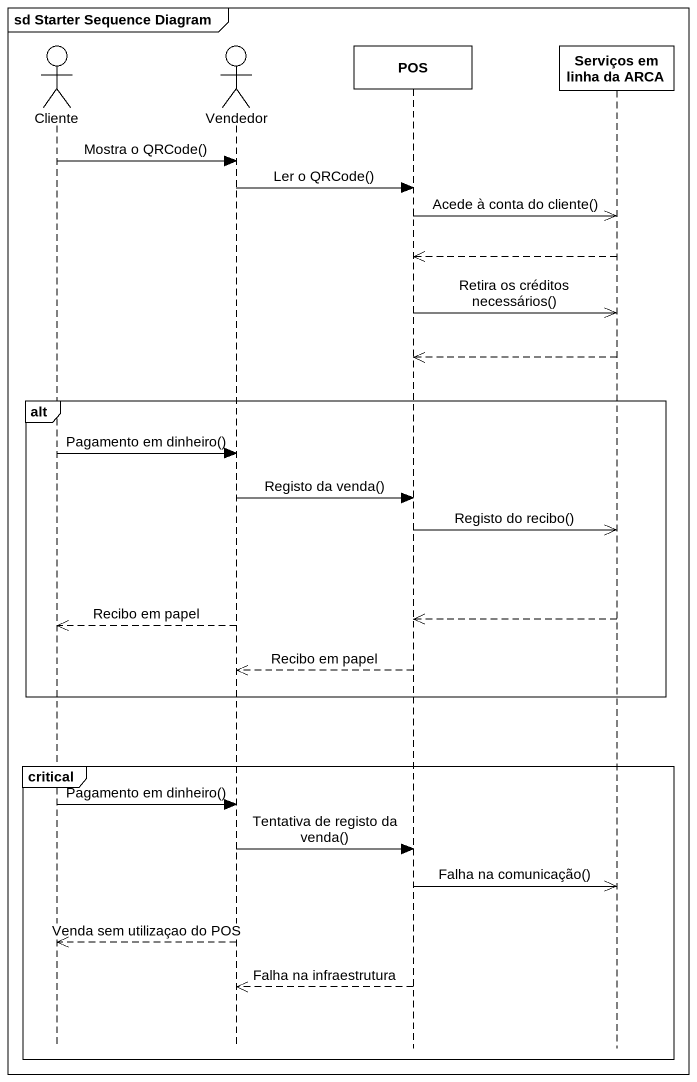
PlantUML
@startuml
mainframe sd Starter Sequence Diagram
hide footbox
actor Cliente
actor Vendedor
participant POS
participant "Serviços em linha da ARCA" as Serviços_em_linha_da_ARCA

Cliente -> Vendedor : Mostra o QRCode()
Vendedor -> POS : Ler o QRCode()
POS ->> Serviços_em_linha_da_ARCA : Acede à conta do cliente()
Serviços_em_linha_da_ARCA -->> POS
POS ->> Serviços_em_linha_da_ARCA : Retira os créditos necessários()
Serviços_em_linha_da_ARCA -->> POS
alt
  Cliente -> Vendedor : Pagamento em dinheiro()
  Vendedor -> POS : Registo da venda()
  POS ->> Serviços_em_linha_da_ARCA : Registo do recibo()
  Serviços_em_linha_da_ARCA -->> POS
  Vendedor -->> Cliente : Recibo em papel
  POS -->> Vendedor : Recibo em papel
end
critical
  Cliente -> Vendedor : Pagamento em dinheiro()
  Vendedor -> POS : Tentativa de registo da venda()
  POS ->> Serviços_em_linha_da_ARCA : Falha na comunicação()
  Vendedor -->> Cliente : Venda sem utilizaçao do POS
  POS -->> Vendedor : Falha na infraestrutura
end
@enduml
